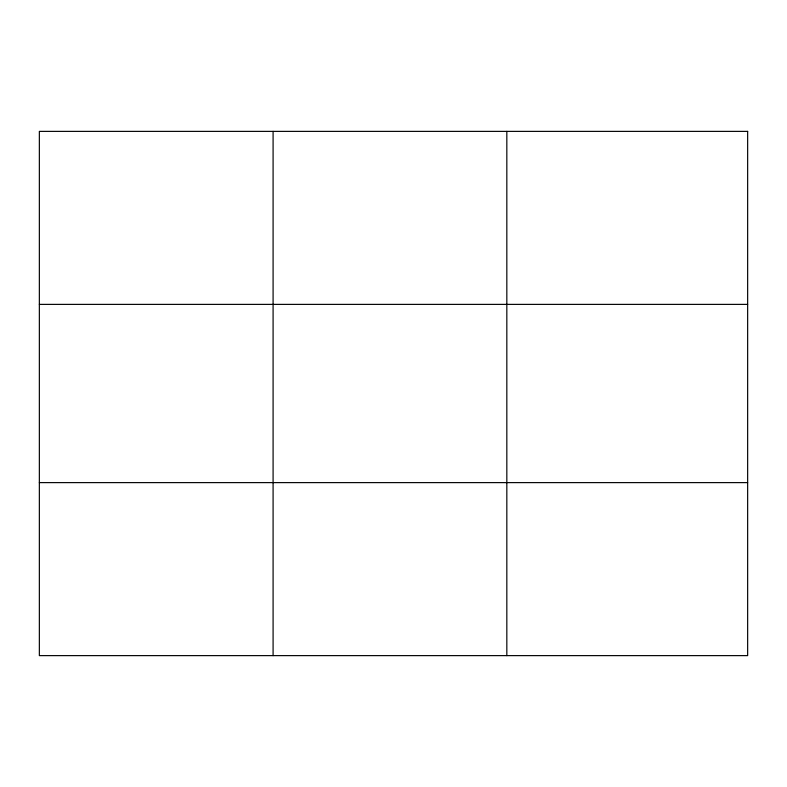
<?xml version="1.0" encoding="UTF-8"?>
<svg xmlns="http://www.w3.org/2000/svg" width="787" height="787" viewBox="0 0 787 787"><rect width="100%" height="100%" fill="white"/><g stroke="black" fill="none" stroke-linecap="round" stroke-linejoin="round"><path stroke-width="1.18" d="M273.089 131.38L273.089 655.62M506.828 131.38L506.828 655.62M39.35 304.382L747.65 304.382M39.35 482.618L747.65 482.618M747.65 131.38L747.65 655.62L39.35 655.62L39.35 131.38L747.65 131.38"/></g></svg>
